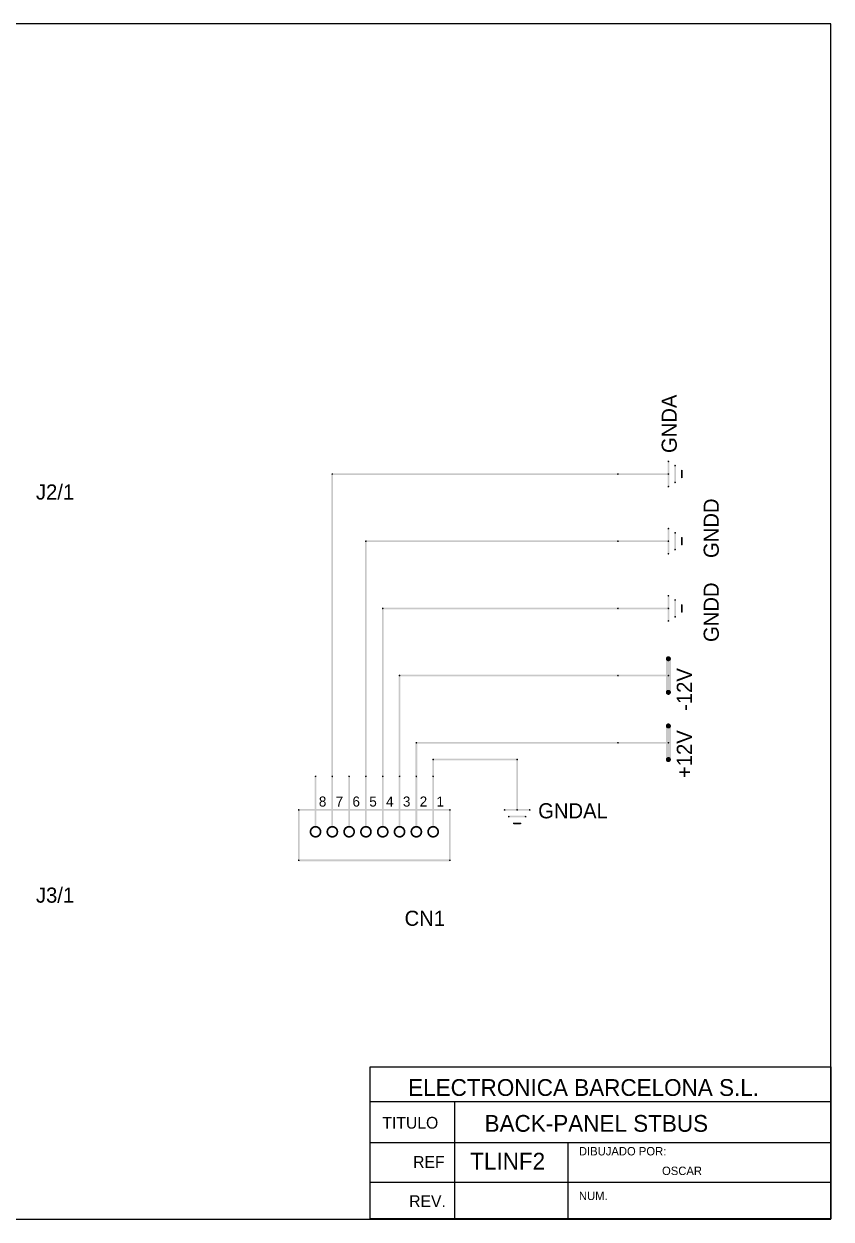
# Model space of a CAD drawing. Extents: x 0.83 to 10.68, y 13.4 to 20.51.
# Drawn here: x 5.87 to 10.68, y 13.4 to 20.51 of the extents above; entities that cross this region are included whole.
import ezdxf

# ---------------------------------------------------------------- set-up
doc = ezdxf.new("R2010")
doc.units = 0
doc.linetypes.add('SOLID', pattern=[0])
doc.layers.get('0').update_dxf_attribs({"linetype": 'SOLID'})
doc.layers.add('1', color=1, linetype='SOLID')

# ---------------------------------------------------------------- blocks, each defined once
blk = doc.blocks.new('32767')
at = {"color": 0, "const_width": 0.5}
blk.add_lwpolyline([(-0.25, 0, 1), (0.25, 0, 1)], format="xyb", close=True, dxfattribs=at)

msp = doc.modelspace()

# ---------------------------------------------------------------- linework, layer by layer
at = {"color": 0}
for p, q in [((10.6746, 20.5144), (0.8263, 20.5144)), ((10.6746, 13.3988), (10.6746, 20.5144)), ((7.9311, 14.0991), (10.6751, 14.0991)), ((8.4373, 13.4), (8.4373, 14.0967)), ((7.9351, 13.8546), (10.6767, 13.8546)), ((9.1109, 13.8546), (9.1109, 13.4)), ((7.9351, 13.6184), (10.6767, 13.6184)), ((0.8263, 13.3988), (10.6746, 13.3988))]:
    msp.add_line(p, q, dxfattribs=at)
msp.add_lwpolyline([(7.9332, 13.4), (7.9332, 14.3052), (10.6747, 14.3052), (10.6747, 13.4)], close=True, dxfattribs=at)
at = {"layer": '1', "color": 0, "const_width": 0.01}
for points in [[(7.5783, 15.7047, 1), (7.6383, 15.7047, 1), (7.5783, 15.7047, 1)], [(7.6783, 15.7047, 1), (7.7383, 15.7047, 1), (7.6783, 15.7047, 1)], [(7.7783, 15.7047, 1), (7.8383, 15.7047, 1), (7.7783, 15.7047, 1)], [(7.8783, 15.7047, 1), (7.9383, 15.7047, 1), (7.8783, 15.7047, 1)], [(7.9783, 15.7047, 1), (8.0383, 15.7047, 1), (7.9783, 15.7047, 1)], [(8.0783, 15.7047, 1), (8.1383, 15.7047, 1), (8.0783, 15.7047, 1)], [(8.1783, 15.7047, 1), (8.2383, 15.7047, 1), (8.1783, 15.7047, 1)], [(8.2783, 15.7047, 1), (8.3383, 15.7047, 1), (8.2783, 15.7047, 1)]]:
    msp.add_lwpolyline(points, format="xyb", dxfattribs=at)
at = {"layer": '1', "color": 0}
for points in [[(9.7133, 17.7597), (9.7033, 17.7597), (9.7133, 17.9097), (9.7033, 17.9097)], [(9.7533, 17.7847), (9.7433, 17.7847), (9.7533, 17.8847), (9.7433, 17.8847)], [(7.7133, 16.0347), (7.7033, 16.0347), (7.7133, 17.8347), (7.7033, 17.8347)], [(7.7083, 17.8297), (7.7083, 17.8397), (9.4083, 17.8297), (9.4083, 17.8397)], [(9.7083, 17.8397), (9.7083, 17.8297), (9.4083, 17.8397), (9.4083, 17.8297)], [(9.7933, 17.8147), (9.7833, 17.8147), (9.7933, 17.8547), (9.7833, 17.8547)], [(9.7133, 17.3597), (9.7033, 17.3597), (9.7133, 17.5097), (9.7033, 17.5097)], [(7.9133, 16.0347), (7.9033, 16.0347), (7.9133, 17.4347), (7.9033, 17.4347)], [(7.9083, 17.4297), (7.9083, 17.4397), (9.4083, 17.4297), (9.4083, 17.4397)], [(9.7083, 17.4397), (9.7083, 17.4297), (9.4083, 17.4397), (9.4083, 17.4297)], [(9.7533, 17.3847), (9.7433, 17.3847), (9.7533, 17.4847), (9.7433, 17.4847)], [(9.7933, 17.4147), (9.7833, 17.4147), (9.7933, 17.4547), (9.7833, 17.4547)], [(9.7133, 16.9597), (9.7033, 16.9597), (9.7133, 17.1097), (9.7033, 17.1097)], [(9.7533, 16.9847), (9.7433, 16.9847), (9.7533, 17.0847), (9.7433, 17.0847)], [(8.0133, 16.0347), (8.0033, 16.0347), (8.0133, 17.0347), (8.0033, 17.0347)], [(8.0083, 17.0297), (8.0083, 17.0397), (9.4083, 17.0297), (9.4083, 17.0397)], [(9.7083, 17.0397), (9.7083, 17.0297), (9.4083, 17.0397), (9.4083, 17.0297)], [(9.7933, 17.0147), (9.7833, 17.0147), (9.7933, 17.0547), (9.7833, 17.0547)], [(9.7233, 16.5347), (9.6933, 16.5347), (9.7233, 16.7347), (9.6933, 16.7347)], [(8.1133, 16.0347), (8.1033, 16.0347), (8.1133, 16.6347), (8.1033, 16.6347)], [(8.1083, 16.6297), (8.1083, 16.6397), (9.4083, 16.6297), (9.4083, 16.6397)], [(9.7083, 16.6397), (9.7083, 16.6297), (9.4083, 16.6397), (9.4083, 16.6297)], [(9.7233, 16.1347), (9.6933, 16.1347), (9.7233, 16.3347), (9.6933, 16.3347)], [(8.2133, 16.0347), (8.2033, 16.0347), (8.2133, 16.2347), (8.2033, 16.2347)], [(8.2083, 16.2297), (8.2083, 16.2397), (9.4083, 16.2297), (9.4083, 16.2397)], [(9.7083, 16.2397), (9.7083, 16.2297), (9.4083, 16.2397), (9.4083, 16.2297)], [(8.3133, 16.0347), (8.3033, 16.0347), (8.3133, 16.1347), (8.3033, 16.1347)], [(8.3083, 16.1297), (8.3083, 16.1397), (8.8083, 16.1297), (8.8083, 16.1397)], [(8.8133, 15.8347), (8.8033, 15.8347), (8.8133, 16.1347), (8.8033, 16.1347)], [(7.6133, 15.7347), (7.6033, 15.7347), (7.6133, 16.0347), (7.6033, 16.0347)], [(7.7133, 15.7347), (7.7033, 15.7347), (7.7133, 16.0347), (7.7033, 16.0347)], [(7.8133, 15.7347), (7.8033, 15.7347), (7.8133, 16.0347), (7.8033, 16.0347)], [(7.9133, 15.7347), (7.9033, 15.7347), (7.9133, 16.0347), (7.9033, 16.0347)], [(8.0133, 15.7347), (8.0033, 15.7347), (8.0133, 16.0347), (8.0033, 16.0347)], [(8.1133, 15.7347), (8.1033, 15.7347), (8.1133, 16.0347), (8.1033, 16.0347)], [(8.2133, 15.7347), (8.2033, 15.7347), (8.2133, 16.0347), (8.2033, 16.0347)], [(8.3133, 15.7347), (8.3033, 15.7347), (8.3133, 16.0347), (8.3033, 16.0347)], [(7.5133, 15.5347), (7.5033, 15.5347), (7.5133, 15.8347), (7.5033, 15.8347)], [(7.5083, 15.8297), (7.5083, 15.8397), (8.4083, 15.8297), (8.4083, 15.8397)], [(8.4133, 15.5347), (8.4033, 15.5347), (8.4133, 15.8347), (8.4033, 15.8347)], [(8.7333, 15.8297), (8.7333, 15.8397), (8.8833, 15.8297), (8.8833, 15.8397)], [(8.7583, 15.7897), (8.7583, 15.7997), (8.8583, 15.7897), (8.8583, 15.7997)], [(8.7883, 15.7497), (8.7883, 15.7597), (8.8283, 15.7497), (8.8283, 15.7597)], [(7.5083, 15.5297), (7.5083, 15.5397), (8.4083, 15.5297), (8.4083, 15.5397)]]:
    msp.add_solid(points, dxfattribs=at)

# ---------------------------------------------------------------- block references
for p, xscale, yscale in [((9.7083, 17.9097), 0.01, 0.01), ((9.7483, 17.8847), 0.01, 0.01), ((7.7083, 17.8347), 0.01, 0.01), ((7.7083, 17.8347), 0.01, 0.01), ((9.4083, 17.8347), 0.01, 0.01), ((9.4083, 17.8347), 0.01, 0.01), ((9.7083, 17.8347), 0.01, 0.01), ((9.7483, 17.7847), 0.01, 0.01), ((9.7883, 17.8547), 0.01, 0.01), ((9.7883, 17.8147), 0.01, 0.01), ((9.7083, 17.7597), 0.01, 0.01), ((9.7083, 17.5097), 0.01, 0.01), ((7.9083, 17.4347), 0.01, 0.01), ((7.9083, 17.4347), 0.01, 0.01), ((9.4083, 17.4347), 0.01, 0.01), ((9.4083, 17.4347), 0.01, 0.01), ((9.7083, 17.4347), 0.01, 0.01), ((9.7483, 17.4847), 0.01, 0.01), ((9.7883, 17.4547), 0.01, 0.01), ((9.7083, 17.3597), 0.01, 0.01), ((9.7483, 17.3847), 0.01, 0.01), ((9.7883, 17.4147), 0.01, 0.01), ((9.7083, 17.1097), 0.01, 0.01), ((9.7483, 17.0847), 0.01, 0.01), ((8.0083, 17.0347), 0.01, 0.01), ((8.0083, 17.0347), 0.01, 0.01), ((9.4083, 17.0347), 0.01, 0.01), ((9.4083, 17.0347), 0.01, 0.01), ((9.7083, 17.0347), 0.01, 0.01), ((9.7883, 17.0547), 0.01, 0.01), ((9.7883, 17.0147), 0.01, 0.01), ((9.7083, 16.9597), 0.01, 0.01), ((9.7483, 16.9847), 0.01, 0.01), ((9.7083, 16.7347), 0.03, 0.03), ((8.1083, 16.6347), 0.01, 0.01), ((8.1083, 16.6347), 0.01, 0.01), ((9.4083, 16.6347), 0.01, 0.01), ((9.4083, 16.6347), 0.01, 0.01), ((9.7083, 16.6347), 0.01, 0.01), ((9.7083, 16.5347), 0.03, 0.03), ((9.7083, 16.3347), 0.03, 0.03), ((8.2083, 16.2347), 0.01, 0.01), ((8.2083, 16.2347), 0.01, 0.01), ((9.4083, 16.2347), 0.01, 0.01), ((9.4083, 16.2347), 0.01, 0.01), ((9.7083, 16.2347), 0.01, 0.01), ((8.3083, 16.1347), 0.01, 0.01), ((8.3083, 16.1347), 0.01, 0.01), ((8.8083, 16.1347), 0.01, 0.01), ((8.8083, 16.1347), 0.01, 0.01), ((9.7083, 16.1347), 0.03, 0.03), ((7.6083, 16.0347), 0.01, 0.01), ((7.7083, 16.0347), 0.01, 0.01), ((7.7083, 16.0347), 0.01, 0.01), ((7.8083, 16.0347), 0.01, 0.01), ((7.9083, 16.0347), 0.01, 0.01), ((7.9083, 16.0347), 0.01, 0.01), ((8.0083, 16.0347), 0.01, 0.01), ((8.0083, 16.0347), 0.01, 0.01), ((8.1083, 16.0347), 0.01, 0.01), ((8.1083, 16.0347), 0.01, 0.01), ((8.2083, 16.0347), 0.01, 0.01), ((8.2083, 16.0347), 0.01, 0.01), ((8.3083, 16.0347), 0.01, 0.01), ((8.3083, 16.0347), 0.01, 0.01), ((7.5083, 15.8347), 0.01, 0.01), ((7.5083, 15.8347), 0.01, 0.01), ((8.4083, 15.8347), 0.01, 0.01), ((8.4083, 15.8347), 0.01, 0.01), ((8.7333, 15.8347), 0.01, 0.01), ((8.7583, 15.7947), 0.01, 0.01), ((8.8083, 15.8347), 0.01, 0.01), ((8.8583, 15.7947), 0.01, 0.01), ((8.8833, 15.8347), 0.01, 0.01), ((7.6083, 15.7347), 0.01, 0.01), ((7.7083, 15.7347), 0.01, 0.01), ((7.8083, 15.7347), 0.01, 0.01), ((7.9083, 15.7347), 0.01, 0.01), ((8.0083, 15.7347), 0.01, 0.01), ((8.1083, 15.7347), 0.01, 0.01), ((8.2083, 15.7347), 0.01, 0.01), ((8.3083, 15.7347), 0.01, 0.01), ((8.7883, 15.7547), 0.01, 0.01), ((8.8283, 15.7547), 0.01, 0.01), ((7.5083, 15.5347), 0.01, 0.01), ((7.5083, 15.5347), 0.01, 0.01), ((8.4083, 15.5347), 0.01, 0.01), ((8.4083, 15.5347), 0.01, 0.01)]:
    msp.add_blockref('32767', p, dxfattribs=dict(at, xscale=xscale, yscale=yscale))

# ---------------------------------------------------------------- texts
at = {"color": 0}
for s, height, p in [('ELECTRONICA BARCELONA S.L.', 0.1, (8.1596, 14.1321)), ('BACK-PANEL STBUS', 0.1, (8.6144, 13.9186)), ('TITULO', 0.07, (8.006, 13.9373)), ('DIBUJADO POR:', 0.05, (9.1759, 13.7779)), ('REF', 0.07, (8.1891, 13.7039)), ('OSCAR', 0.05, (9.6706, 13.6611)), ('REV.', 0.07, (8.1655, 13.4706)), ('NUM.', 0.05, (9.1759, 13.5121))]:
    msp.add_text(s, height=height, dxfattribs=at).set_placement(p)
at = {"color": 0, "linetype": 'CONTINUOUS'}
msp.add_text('TLINF2', height=0.1, dxfattribs=at).set_placement((8.529, 13.6934))
at = {"layer": '1', "color": 0}
for s, p in [('GNDA', (9.7583, 17.9597)), ('GNDD', (10.0083, 17.3347)), ('GNDD', (10.0083, 16.8347)), ('-12V', (9.8483, 16.4247)), ('+12V', (9.8483, 16.0247))]:
    msp.add_text(s, height=0.09, rotation=90, dxfattribs=at).set_placement(p)
for s, height, p in [('J2/1', 0.09, (5.9444, 17.6825)), ('8', 0.06, (7.6283, 15.8547)), ('7', 0.06, (7.7283, 15.8547)), ('6', 0.06, (7.8283, 15.8547)), ('5', 0.06, (7.9283, 15.8547)), ('4', 0.06, (8.0283, 15.8547)), ('3', 0.06, (8.1283, 15.8547)), ('2', 0.06, (8.2283, 15.8547)), ('1', 0.06, (8.3283, 15.8547)), ('GNDAL', 0.09, (8.9333, 15.7847)), ('J3/1', 0.09, (5.9444, 15.2825)), ('CN1', 0.09, (8.1383, 15.1447))]:
    msp.add_text(s, height=height, dxfattribs=at).set_placement(p)

doc.saveas('drawing.dxf')
